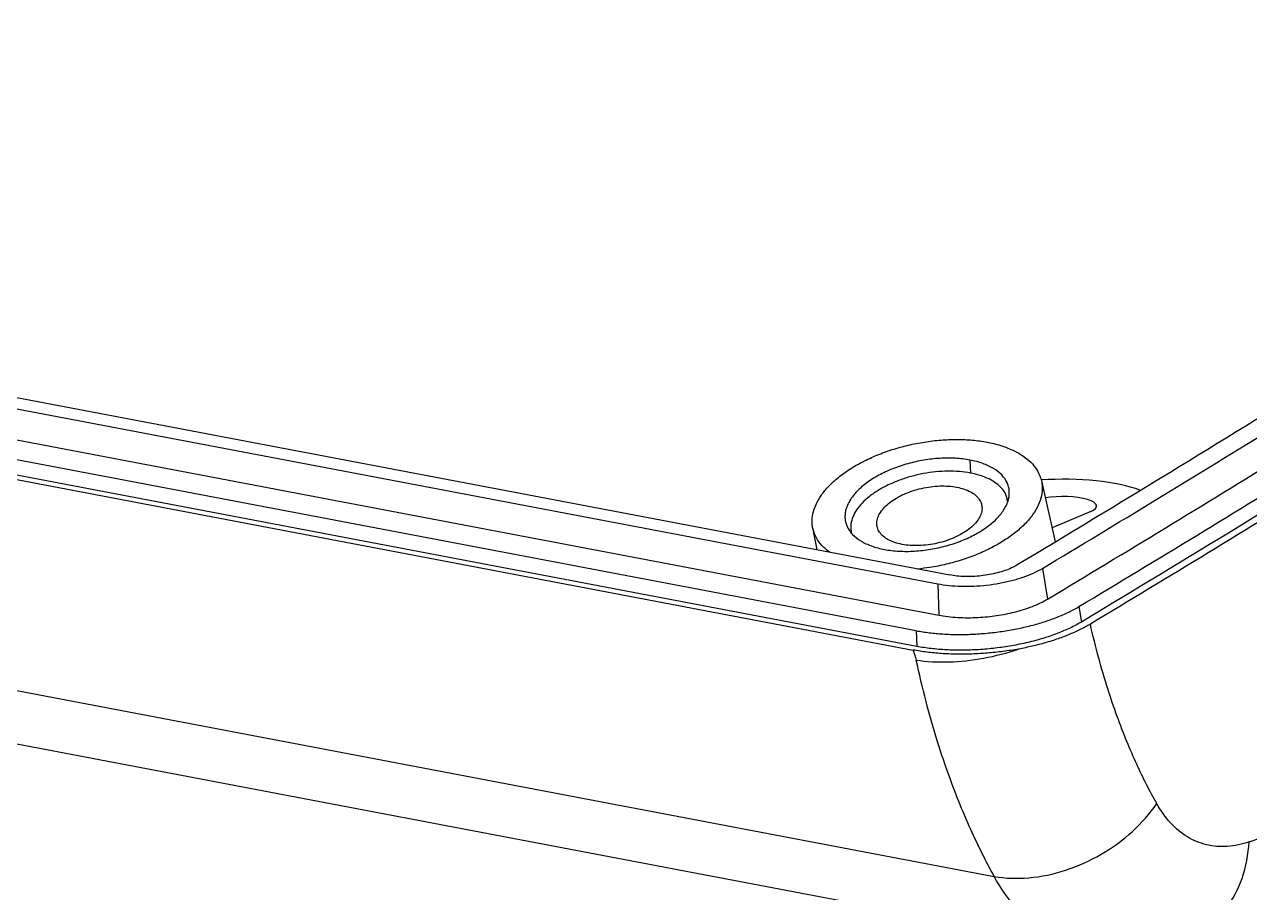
# Model space of a CAD drawing. Header units: millimetres. Extents: x -2947 to 97, y -3022 to 322.
# Drawn here: x -2213.63 to -2176.91, y -2026.93 to -2000.89 of the extents above; entities that cross this region are included whole.
import ezdxf

# ---------------------------------------------------------------- set-up
doc = ezdxf.new("R2010")
doc.units = ezdxf.units.MM
doc.layers.get('0').update_dxf_attribs({"linetype": 'CONTINUOUS'})

msp = doc.modelspace()

# ---------------------------------------------------------------- linework, layer by layer
at = {"color": 7}
for p, q in [((-2268.769, -2001.644), (-2185.9, -2017.405)), ((-2269.13, -2001.907), (-2186.261, -2017.668)), ((-2269.095, -2002.848), (-2186.226, -2018.609)), ((-2186.904, -2019.076), (-2269.713, -2003.327)), ((-2186.887, -2019.547), (-2269.696, -2003.798)), ((-2269.868, -2003.893), (-2186.993, -2019.655)), ((-2267.503, -2010.671), (-2184.565, -2026.445)), ((-2260.49, -2013.604), (-2186.706, -2027.637)), ((-2185.293, -2013.958), (-2185.28, -2014.347)), ((-2183.152, -2014.577), (-2182.737, -2016.41)), ((-2181.672, -2015.502), (-2182.832, -2015.989)), ((-2190.009, -2015.979), (-2189.887, -2016.646)), ((-2183.123, -2017.208), (-2182.973, -2018.132)), ((-2186.261, -2017.668), (-2186.226, -2018.609)), ((-2182.027, -2018.353), (-2181.953, -2018.815)), ((-2186.904, -2019.076), (-2186.887, -2019.547))]:
    msp.add_line(p, q, dxfattribs=at)
for centre, radius, start, end in [((-2184.853, -2015.293), 0.703, 20.3374, 25.5397), ((-2516.735, -1461.279), 648.347, 300.967914, 301.317237), ((-2156.289, -2010.662), 31.994, 196.3243, 196.8855), ((-2398.024, -1391.548), 671.314, 289.229283, 289.401815)]:
    msp.add_arc(centre, radius, start, end, dxfattribs=at)
for major_axis, start_param, end_param in [((2.851, 0.01), 6.907966, 8.079711), ((1.018, 0.004), 5.683752, 8.391279)]:
    msp.add_ellipse((-2182.513, -2015.342), major_axis=major_axis, ratio=0.283699, start_param=start_param, end_param=end_param, dxfattribs=at)
for points, start_tangent, end_tangent in [([(-2179.74, -2015.163), (-2176.078, -2012.918), (-2169.178, -2008.593), (-2162.425, -2004.234), (-2155.822, -1999.841), (-2149.369, -1995.416), (-2143.068, -1990.959), (-2136.92, -1986.473), (-2130.928, -1981.958)], (0.854297, 0.519784), (0.793896, 0.608054)), ([(-2182.973, -2018.132), (-2175.925, -2013.841), (-2169.023, -2009.514), (-2162.268, -2005.153), (-2155.663, -2000.759), (-2149.209, -1996.333), (-2142.907, -1991.876), (-2136.76, -1987.389), (-2130.767, -1982.874)], (0.857451, 0.514566), (0.793896, 0.608054)), ([(-2182.027, -2018.353), (-2174.974, -2014.058), (-2168.067, -2009.728), (-2161.307, -2005.363), (-2154.695, -2000.964), (-2148.235, -1996.534), (-2141.927, -1992.072), (-2135.772, -1987.58), (-2129.773, -1983.059)], (0.857411, 0.514632), (0.793887, 0.608065)), ([(-2129.695, -1983.519), (-2137.729, -1989.541), (-2146.039, -1995.511), (-2154.62, -2001.426), (-2163.469, -2007.284), (-2172.581, -2013.081), (-2181.953, -2018.815)], (-0.793887, -0.608065), (-0.857412, -0.514631)), ([(-2129.466, -1983.602), (-2135.462, -1988.121), (-2141.612, -1992.61), (-2147.917, -1997.069), (-2154.373, -2001.498), (-2160.979, -2005.893), (-2167.734, -2010.256), (-2174.637, -2014.584), (-2181.684, -2018.877)], (-0.793887, -0.608065), (-0.857354, -0.514728)), ([(-2140.784, -1988.656), (-2148.894, -1994.455), (-2157.263, -2000.203), (-2165.886, -2005.895), (-2174.757, -2011.53), (-2183.874, -2017.105)], (-0.807766, -0.589504), (-0.857451, -0.514566)), ([(-2190.009, -2015.979), (-2190.025, -2015.841), (-2190.001, -2015.568), (-2189.908, -2015.289), (-2189.747, -2015.011), (-2189.521, -2014.738), (-2189.235, -2014.477), (-2188.896, -2014.232), (-2188.509, -2014.009), (-2188.082, -2013.813), (-2187.625, -2013.646), (-2187.147, -2013.513), (-2186.657, -2013.417), (-2186.166, -2013.359), (-2185.682, -2013.34), (-2185.217, -2013.361), (-2184.78, -2013.422)], (-0.180012, 0.983664), (0.982391, -0.186837)), ([(-2184.78, -2013.422), (-2184.379, -2013.521), (-2184.023, -2013.656), (-2183.719, -2013.824), (-2183.473, -2014.022), (-2183.29, -2014.247), (-2183.174, -2014.493), (-2183.152, -2014.577)], (0.982391, -0.186837), (0.220097, -0.975478)), ([(-2185.293, -2013.958), (-2185.728, -2013.906), (-2186.196, -2013.907), (-2186.678, -2013.962), (-2187.156, -2014.068), (-2187.612, -2014.221), (-2188.029, -2014.416), (-2188.389, -2014.644), (-2188.68, -2014.898), (-2188.889, -2015.167), (-2188.961, -2015.304), (-2189.011, -2015.441), (-2189.036, -2015.577), (-2189.038, -2015.71), (-2189.016, -2015.839), (-2188.971, -2015.963), (-2188.945, -2016.012)], (-0.982391, 0.186837), (0.491895, -0.870654)), ([(-2184.117, -2015.025), (-2184.117, -2015.019), (-2184.115, -2014.886), (-2184.136, -2014.757), (-2184.182, -2014.633), (-2184.341, -2014.406), (-2184.586, -2014.213), (-2184.908, -2014.062), (-2185.293, -2013.958)], (0.10835, 0.994113), (-0.982391, 0.186837)), ([(-2185.28, -2014.347), (-2185.607, -2014.303), (-2185.958, -2014.291), (-2186.321, -2014.312), (-2186.691, -2014.366), (-2187.056, -2014.45), (-2187.41, -2014.564), (-2187.74, -2014.704), (-2188.041, -2014.867), (-2188.303, -2015.05), (-2188.522, -2015.247), (-2188.69, -2015.453), (-2188.803, -2015.664), (-2188.86, -2015.874), (-2188.858, -2016.077), (-2188.838, -2016.167)], (-0.982391, 0.186838), (0.28527, -0.958447)), ([(-2184.218, -2014.99), (-2184.334, -2014.814), (-2184.504, -2014.658), (-2184.722, -2014.526), (-2184.983, -2014.422), (-2185.28, -2014.347)], (-0.431123, 0.902293), (-0.982391, 0.186838)), ([(-2188.078, -2015.941), (-2188.085, -2015.837), (-2188.054, -2015.682), (-2187.977, -2015.526), (-2187.855, -2015.374), (-2187.692, -2015.228), (-2187.493, -2015.096), (-2187.264, -2014.979), (-2187.012, -2014.882), (-2186.745, -2014.808), (-2186.47, -2014.759), (-2186.197, -2014.736), (-2185.934, -2014.74), (-2185.687, -2014.772)], (-0.179168, 0.983818), (0.982391, -0.186837)), ([(-2183.152, -2014.577), (-2183.128, -2014.755), (-2183.151, -2015.028), (-2183.245, -2015.307), (-2183.406, -2015.585), (-2183.632, -2015.858), (-2183.917, -2016.119), (-2184.257, -2016.364), (-2184.644, -2016.587), (-2185.07, -2016.783), (-2185.527, -2016.95), (-2186.005, -2017.083), (-2186.495, -2017.179), (-2186.859, -2017.226)], (0.220097, -0.975478), (-0.995089, -0.098981)), ([(-2185.687, -2014.772), (-2185.466, -2014.829), (-2185.276, -2014.911), (-2185.124, -2015.015), (-2185.014, -2015.137), (-2184.949, -2015.274), (-2184.943, -2015.3)], (0.982391, -0.186837), (0.219479, -0.975617)), ([(-2187.859, -2016.638), (-2187.424, -2016.69), (-2186.957, -2016.689), (-2186.475, -2016.634), (-2185.996, -2016.528), (-2185.54, -2016.375), (-2185.124, -2016.18), (-2184.764, -2015.952), (-2184.473, -2015.698), (-2184.263, -2015.429), (-2184.191, -2015.292), (-2184.142, -2015.155), (-2184.117, -2015.025)], (0.982391, -0.186837), (0.10835, 0.994113)), ([(-2184.158, -2015.184), (-2184.159, -2015.182), (-2184.193, -2015.048)], (-0.150143, 0.988664), (-0.347513, 0.937675)), ([(-2184.943, -2015.3), (-2184.932, -2015.422), (-2184.963, -2015.577), (-2185.04, -2015.733), (-2185.162, -2015.886), (-2185.325, -2016.031), (-2185.524, -2016.163), (-2185.753, -2016.28), (-2186.005, -2016.377), (-2186.272, -2016.451), (-2186.547, -2016.5), (-2186.82, -2016.523), (-2187.083, -2016.519), (-2187.33, -2016.487)], (0.219479, -0.975617), (-0.982391, 0.186837)), ([(-2189.501, -2016.725), (-2189.679, -2016.573), (-2189.862, -2016.349), (-2189.978, -2016.103), (-2190.009, -2015.979)], (-0.806637, 0.591047), (-0.180012, 0.983664)), ([(-2187.33, -2016.487), (-2187.551, -2016.43), (-2187.741, -2016.348), (-2187.893, -2016.244), (-2188.003, -2016.122), (-2188.068, -2015.985), (-2188.078, -2015.941)], (-0.982391, 0.186837), (-0.179168, 0.983818)), ([(-2188.945, -2016.012), (-2188.812, -2016.19), (-2188.567, -2016.383), (-2188.245, -2016.534), (-2187.859, -2016.638)], (0.491895, -0.870654), (0.982391, -0.186837)), ([(-2186.261, -2017.668), (-2185.924, -2017.717), (-2185.56, -2017.74), (-2185.18, -2017.737), (-2184.793, -2017.707), (-2184.411, -2017.651), (-2184.042, -2017.571), (-2183.699, -2017.468), (-2183.389, -2017.346), (-2183.123, -2017.208)], (0.982391, -0.186837), (0.857451, 0.514566)), ([(-2183.874, -2017.105), (-2184.045, -2017.194), (-2184.246, -2017.274), (-2184.468, -2017.34), (-2184.708, -2017.393), (-2184.956, -2017.429), (-2185.207, -2017.449), (-2185.451, -2017.451), (-2185.685, -2017.436), (-2185.9, -2017.405)], (-0.857451, -0.514566), (-0.982391, 0.186837)), ([(-2186.226, -2018.609), (-2185.956, -2018.651), (-2185.661, -2018.677), (-2185.355, -2018.686), (-2185.054, -2018.678), (-2184.769, -2018.656), (-2184.494, -2018.622), (-2184.225, -2018.576), (-2183.957, -2018.516), (-2183.687, -2018.441), (-2183.423, -2018.349), (-2183.181, -2018.244), (-2182.973, -2018.132)], (0.982391, -0.186837), (0.857451, 0.514566)), ([(-2186.904, -2019.076), (-2186.515, -2019.137), (-2186.102, -2019.174), (-2185.673, -2019.19), (-2185.231, -2019.181), (-2184.782, -2019.15), (-2184.334, -2019.096), (-2183.892, -2019.02), (-2183.464, -2018.922), (-2183.058, -2018.805), (-2182.68, -2018.67), (-2182.334, -2018.519), (-2182.027, -2018.353)], (0.982391, -0.186837), (0.857411, 0.514632)), ([(-2181.953, -2018.815), (-2182.293, -2018.997), (-2182.68, -2019.162), (-2183.105, -2019.307), (-2183.563, -2019.43), (-2184.042, -2019.528), (-2184.536, -2019.6), (-2185.032, -2019.645), (-2185.525, -2019.661), (-2186.003, -2019.65), (-2186.46, -2019.612), (-2186.887, -2019.547)], (-0.857467, -0.514539), (-0.982391, 0.186839)), ([(-2181.684, -2018.877), (-2181.972, -2019.034), (-2182.297, -2019.182), (-2182.652, -2019.318), (-2183.03, -2019.438), (-2183.424, -2019.54), (-2183.833, -2019.626)], (-0.857354, -0.514728), (-0.983284, -0.182081)), ([(-2179.695, -2024.26), (-2180.001, -2023.686), (-2180.294, -2023.079), (-2180.588, -2022.402), (-2180.88, -2021.648), (-2181.162, -2020.816), (-2181.432, -2019.898), (-2181.684, -2018.877)], (-0.488223, 0.872719), (-0.219026, 0.975719)), ([(-2183.833, -2019.626), (-2184.303, -2019.699), (-2184.77, -2019.748), (-2185.233, -2019.775), (-2185.695, -2019.779), (-2186.149, -2019.761), (-2186.585, -2019.719), (-2186.993, -2019.655)], (-0.984199, -0.177067), (-0.982391, 0.186837)), ([(-2186.904, -2019.955), (-2185.933, -2020.011), (-2184.884, -2019.899), (-2183.833, -2019.626)], (0.988288, -0.152601), (0.947108, 0.320914)), ([(-2184.565, -2026.445), (-2184.925, -2025.761), (-2185.27, -2025.035), (-2185.617, -2024.222), (-2185.96, -2023.315), (-2186.293, -2022.31), (-2186.609, -2021.197), (-2186.904, -2019.955)], (-0.483671, 0.87525), (-0.209836, 0.977737)), ([(-2184.565, -2026.445), (-2183.524, -2026.486), (-2182.425, -2026.259), (-2181.361, -2025.782), (-2180.425, -2025.096), (-2179.695, -2024.26)], (0.984176, -0.177192), (0.562369, 0.826886)), ([(-2176.927, -2025.409), (-2177.581, -2025.546), (-2178.204, -2025.495), (-2178.776, -2025.258), (-2179.278, -2024.842), (-2179.695, -2024.26)], (-0.94426, -0.329201), (-0.488351, 0.872647)), ([(-2178.775, -2028.271), (-2178.323, -2028.058), (-2177.617, -2027.414), (-2177.136, -2026.503), (-2176.927, -2025.409)], (0.94411, 0.329631), (0.056935, 0.998378)), ([(-2182.01, -2028.53), (-2182.17, -2028.495), (-2183.084, -2028.104), (-2183.891, -2027.413), (-2184.565, -2026.445)], (-0.982516, 0.186178), (-0.480314, 0.877096))]:
    msp.add_spline(points, degree=3, dxfattribs=dict(at, start_tangent=start_tangent, end_tangent=end_tangent))

doc.saveas('drawing.dxf')
